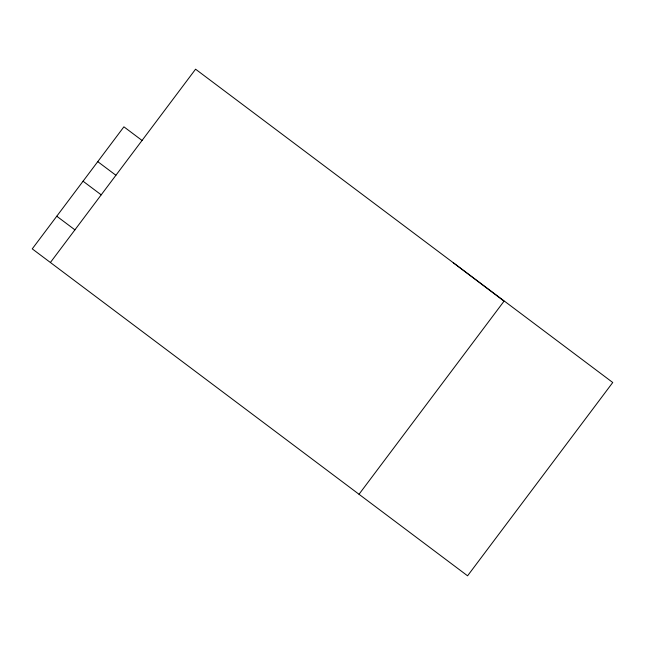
<?xml version="1.0" encoding="UTF-8"?>
<svg xmlns="http://www.w3.org/2000/svg" width="645" height="645" viewBox="0 0 645 645"><rect width="100%" height="100%" fill="white"/><g stroke="black" fill="none" stroke-linecap="round" stroke-linejoin="round"><path stroke-width="0.97" d="M50.399 262.499L195.572 69.192L612.75 382.501L467.577 575.808L32.25 248.865L123.905 126.823L142.053 140.457M453.274 262.741L504.035 301.183L359.015 494.272M97.758 161.645L115.906 175.271M83.06 181.213L101.209 194.846M56.768 216.22L74.917 229.846"/></g></svg>
